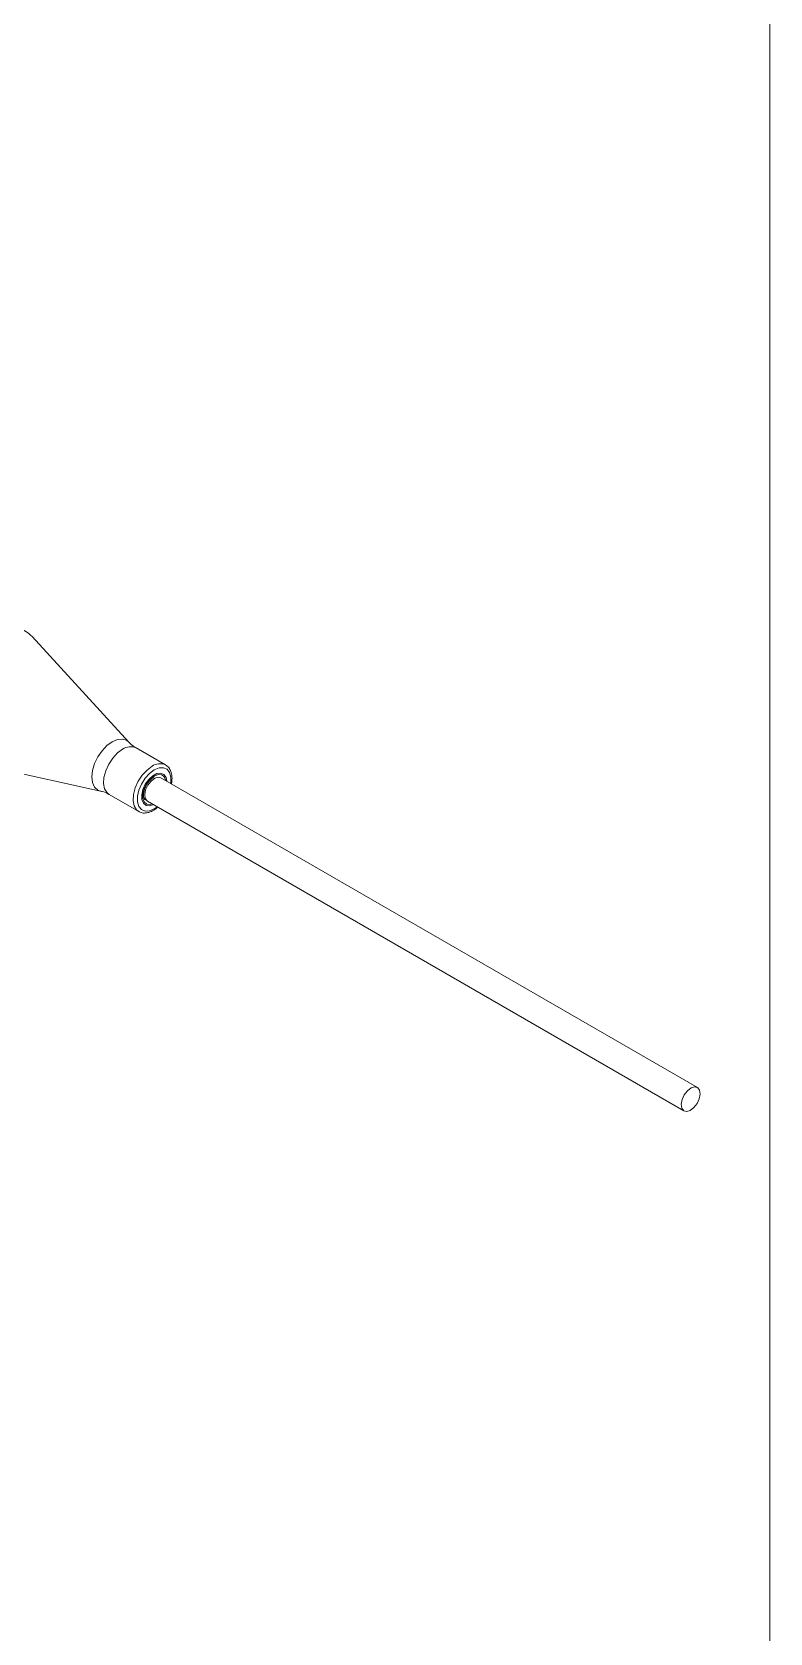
# Model space of a CAD drawing. Header units: millimetres. Extents: x 2 to 278, y 1 to 215.
# Drawn here: x 253.3 to 278, y 126.9 to 180.5 of the extents above; entities that cross this region are included whole.
import ezdxf

# ---------------------------------------------------------------- set-up
doc = ezdxf.new("R2010")
doc.units = ezdxf.units.MM

msp = doc.modelspace()

# ---------------------------------------------------------------- linework, layer by layer
at = {"color": 7, "linetype": 'Continuous', "lineweight": 18}
for p, q in [((277.989, 0.903), (277.989, 214.645)), ((256.525, 156.698), (253.283, 160.237)), ((257.753, 155.936), (256.763, 156.508)), ((250.893, 156.098), (255.579, 155.06)), ((275.56, 145.137), (257.599, 155.506)), ((255.863, 154.949), (256.853, 154.377)), ((257.149, 154.726), (275.11, 144.358))]:
    msp.add_line(p, q, dxfattribs=at)
at = {"color": 8, "linetype": 'Continuous', "lineweight": 18, "flags": 128}
for points in [[(255.579, 155.06), (255.485, 155.097), (255.377, 155.197), (255.309, 155.347), (255.286, 155.537), (255.309, 155.753), (255.377, 155.982), (255.485, 156.207), (255.626, 156.413), (255.79, 156.586), (255.966, 156.714), (256.142, 156.789), (256.305, 156.805), (256.446, 156.762), (256.525, 156.698)], [(256.313, 156.463), (256.141, 156.337), (255.982, 156.166), (255.848, 155.962), (255.748, 155.74), (255.69, 155.518), (255.678, 155.312), (255.713, 155.136), (255.793, 155.005), (255.863, 154.949)], [(256.846, 154.382), (256.783, 154.433), (256.704, 154.565), (256.668, 154.74), (256.68, 154.947), (256.738, 155.169), (256.838, 155.39), (256.973, 155.594), (257.132, 155.765), (257.303, 155.892)], [(257.374, 155.769), (257.215, 155.651), (257.068, 155.489), (256.947, 155.297), (256.859, 155.09), (256.814, 154.886), (256.814, 154.7), (256.859, 154.548), (256.947, 154.442), (257.068, 154.39), (257.215, 154.397), (257.374, 154.463), (257.48, 154.535)], [(257.307, 154.635), (257.241, 154.617), (257.124, 154.628), (257.037, 154.697), (256.991, 154.817), (256.991, 154.973), (257.037, 155.146), (257.124, 155.316), (257.241, 155.461), (257.374, 155.565)], [(257.93, 155.315), (257.934, 155.346), (257.934, 155.532), (257.889, 155.685), (257.802, 155.791), (257.68, 155.842), (257.533, 155.835), (257.374, 155.769)], [(257.374, 155.565), (257.507, 155.615), (257.624, 155.604), (257.711, 155.535), (257.757, 155.415), (257.757, 155.415)]]:
    msp.add_lwpolyline(points, dxfattribs=at)
at = {"color": 7, "linetype": 'Continuous', "lineweight": 18, "flags": 128}
for points in [[(257.355, 154.616), (257.218, 154.57), (257.099, 154.584), (257.009, 154.656), (256.958, 154.778), (256.953, 154.936), (256.994, 155.113), (257.075, 155.291), (257.189, 155.45), (257.323, 155.573), (257.463, 155.646), (257.593, 155.662), (257.699, 155.619), (257.77, 155.521), (257.797, 155.391)], [(257.149, 154.726), (257.139, 154.733), (257.075, 154.818), (257.056, 154.949), (257.086, 155.106), (257.159, 155.264), (257.266, 155.399), (257.388, 155.491), (257.509, 155.527), (257.599, 155.506)], [(275.349, 145.123), (275.226, 145.031), (275.12, 144.895), (275.046, 144.737), (275.017, 144.581), (275.035, 144.45), (275.1, 144.364), (275.2, 144.337), (275.32, 144.372), (275.443, 144.465), (275.549, 144.6), (275.623, 144.758), (275.652, 144.915), (275.634, 145.045), (275.57, 145.131), (275.47, 145.158), (275.349, 145.123)]]:
    msp.add_lwpolyline(points, dxfattribs=at)
at = {"color": 8, "linetype": 'Continuous', "lineweight": 18}
for centre, radius, start, end in [((252.671, 159.681), 0.827, 42.3034, 79.1909), ((256.576, 156.1), 0.448, 65.381, 125.9294), ((257.567, 155.527), 0.451, 66.2463, 125.8501)]:
    msp.add_arc(centre, radius, start, end, dxfattribs=at)
at = {"color": 7, "linetype": 'Continuous', "lineweight": 18}
for points, knots in [([(256.766, 156.513), (256.741, 156.526), (256.647, 156.572), (256.578, 156.644), (256.526, 156.697)], [0, 0, 0, 0, 0.261842, 1, 1, 1, 1]), ([(257.08, 154.771), (257.072, 154.774), (257.05, 154.784), (257.023, 154.837), (257.009, 154.939), (257.029, 155.073), (257.085, 155.22), (257.17, 155.358), (257.266, 155.462), (257.327, 155.502), (257.353, 155.519)], [0, 0, 0, 0, 0.074621, 0.207512, 0.337254, 0.476114, 0.615722, 0.756708, 0.897426, 1, 1, 1, 1]), ([(257.951, 155.303), (257.96, 155.368), (257.978, 155.502), (257.952, 155.678), (257.886, 155.818), (257.814, 155.906), (257.758, 155.929), (257.745, 155.934)], [0, 0, 0, 0, 0.239176, 0.491926, 0.718006, 0.934569, 1, 1, 1, 1]), ([(255.583, 155.056), (255.599, 155.053), (255.68, 155.04), (255.785, 155.001), (255.854, 154.953), (255.861, 154.947)], [0, 0, 0, 0, 0.181847, 0.91246, 1, 1, 1, 1]), ([(256.848, 154.389), (256.866, 154.376), (256.922, 154.335), (257.045, 154.32), (257.2, 154.342), (257.355, 154.409), (257.453, 154.487), (257.499, 154.524)], [0, 0, 0, 0, 0.100487, 0.32494, 0.550485, 0.787065, 1, 1, 1, 1])]:
    msp.add_open_spline(points, degree=3, knots=knots, dxfattribs=at)

doc.saveas('drawing.dxf')
